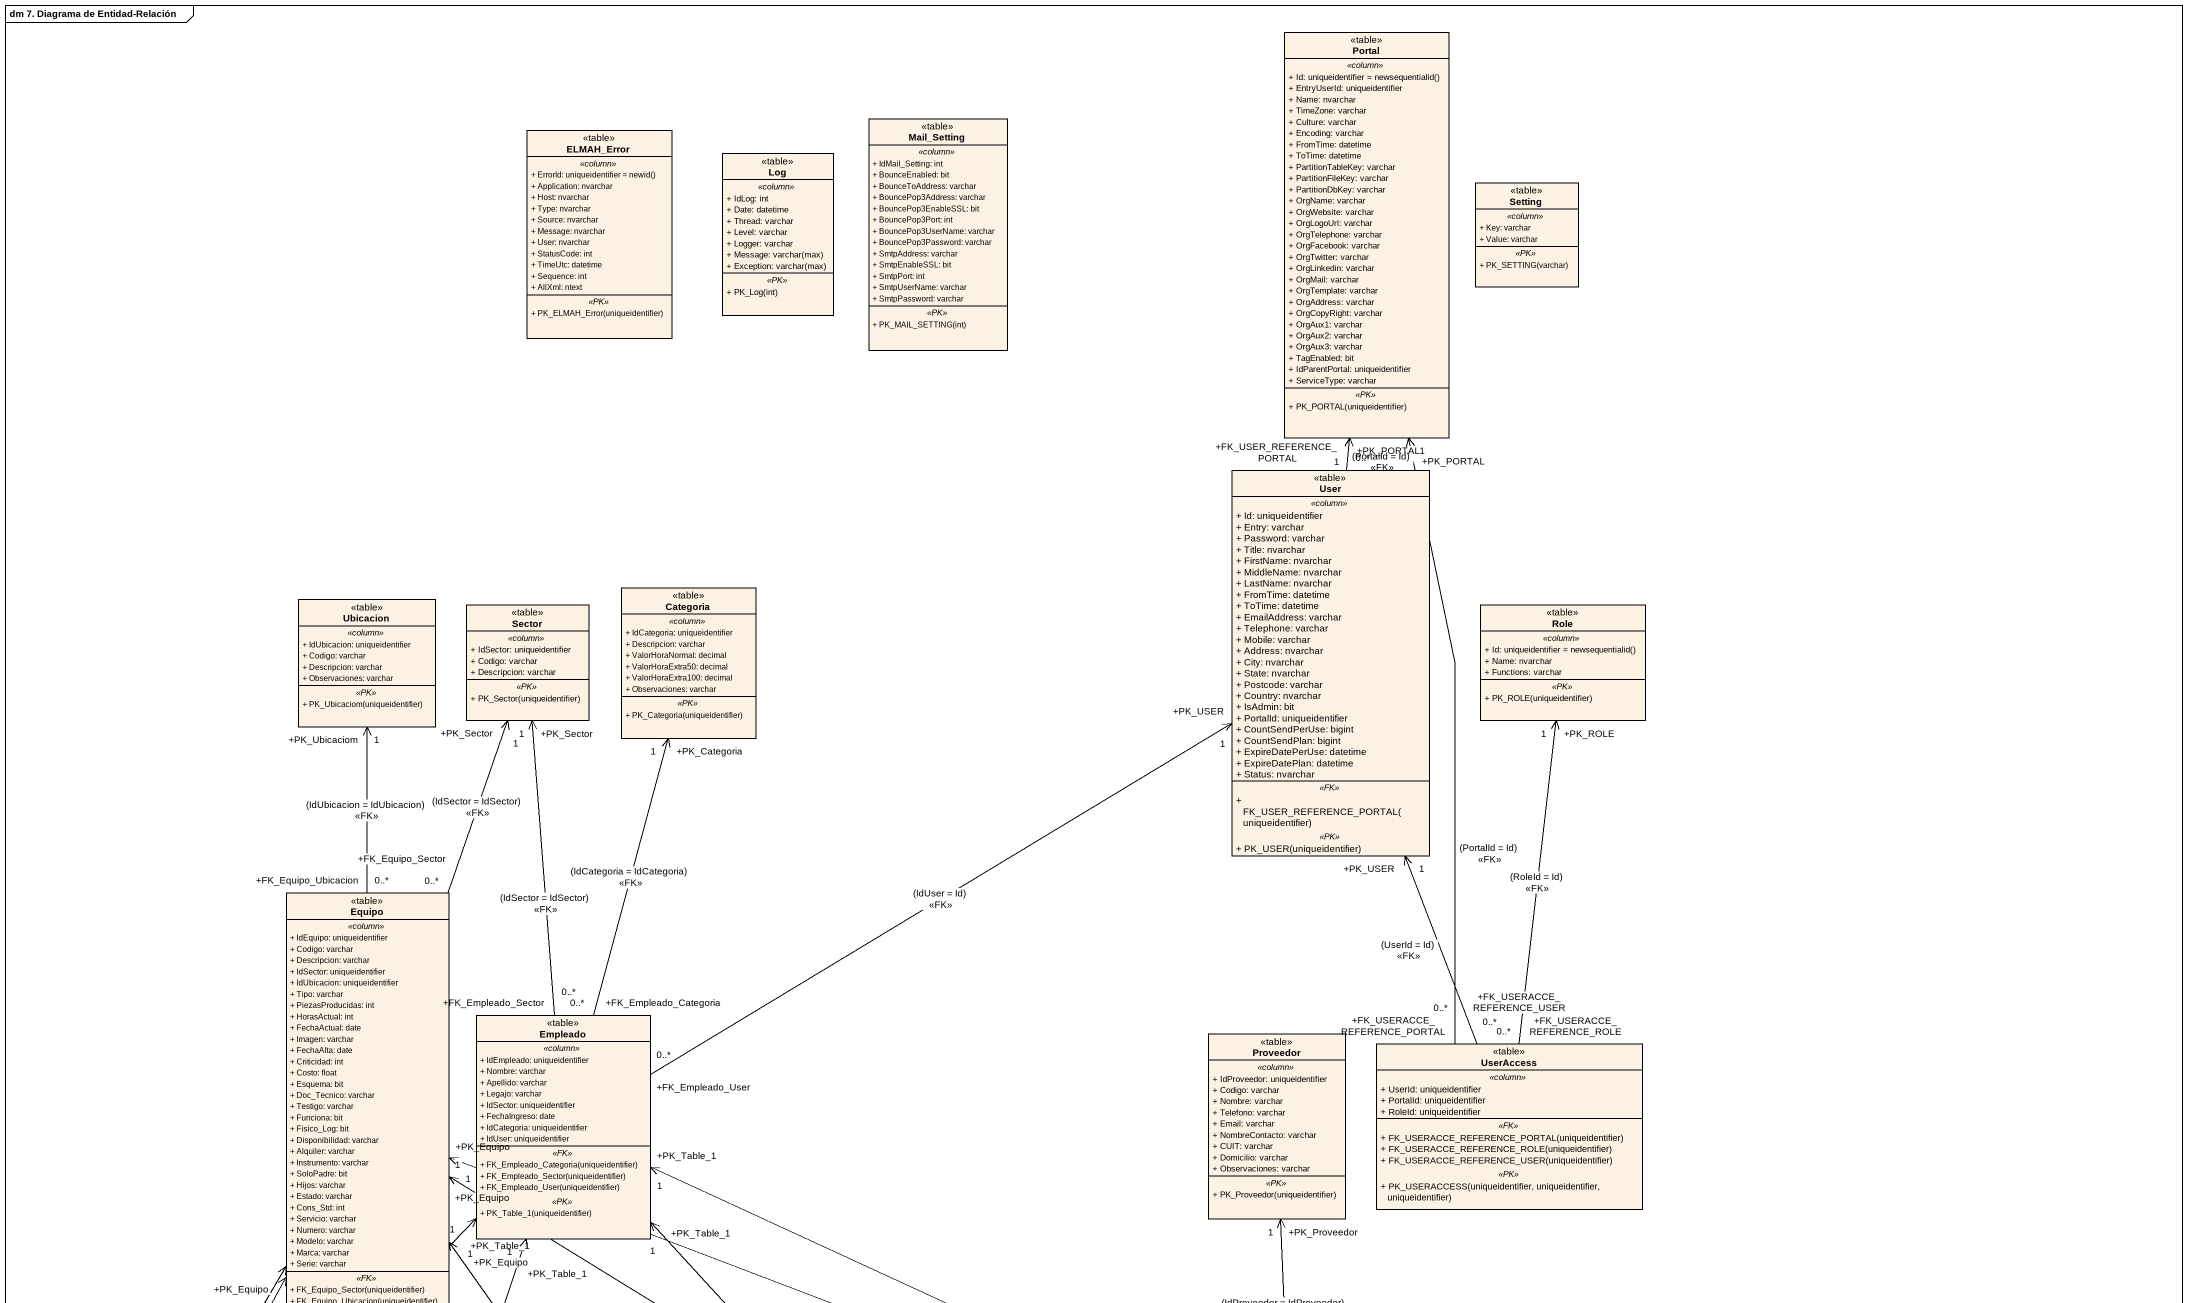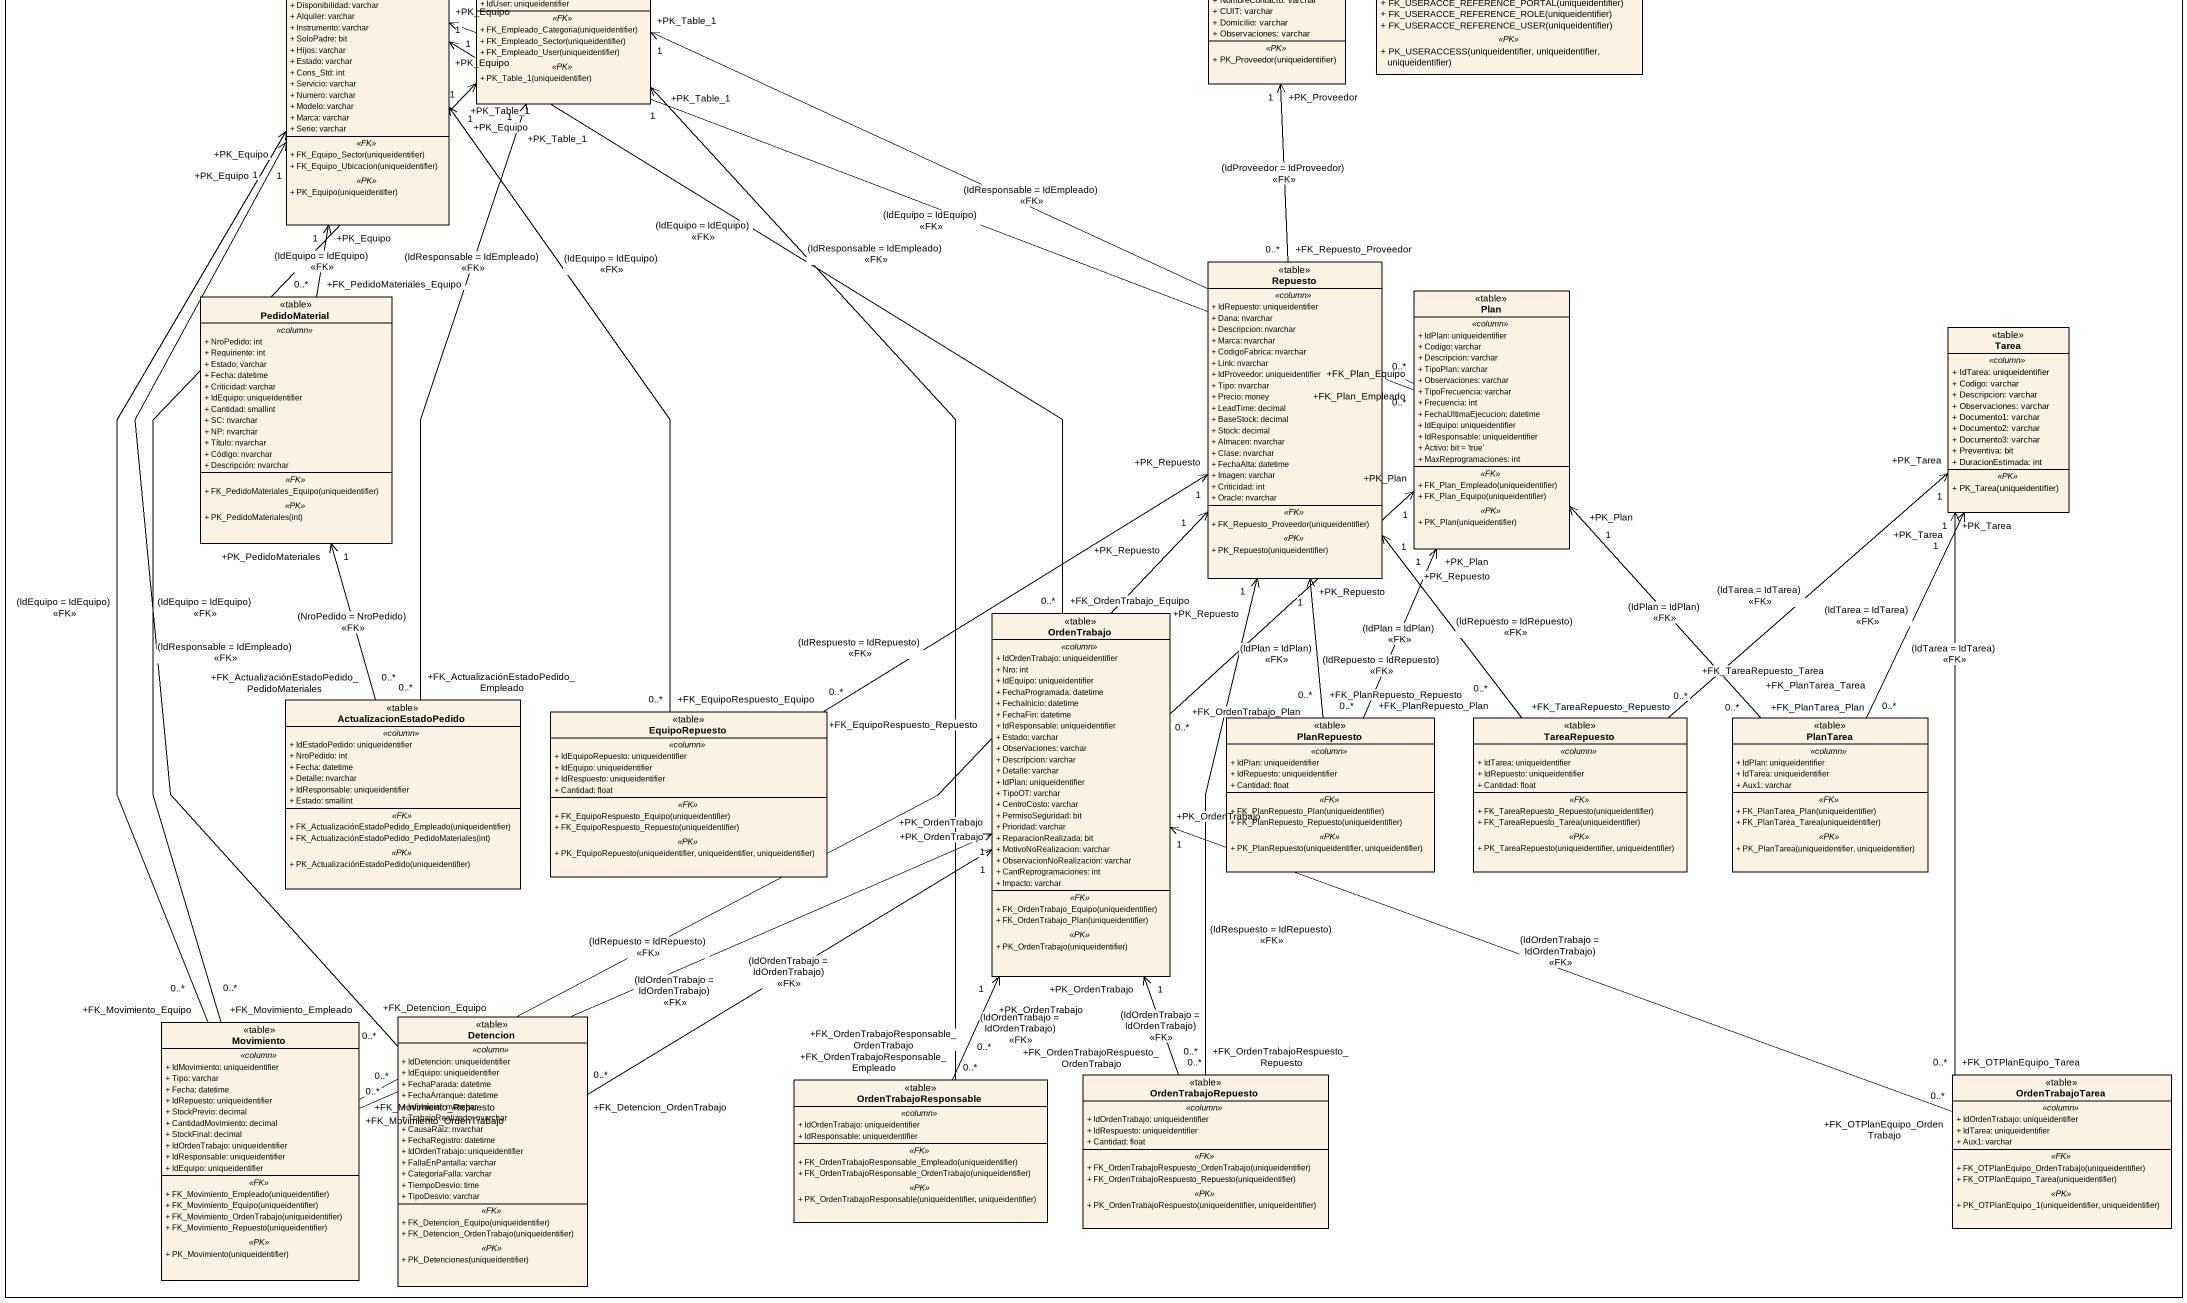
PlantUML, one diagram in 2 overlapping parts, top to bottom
@startuml
mainframe dm 7. Diagrama de Entidad-Relación
hide circle
hide empty members
skinparam classAttributeIconSize 0
class Portal <<table>> {
  .. <<column>> ..
  {field} + Id: uniqueidentifier = newsequentialid()
  + EntryUserId: uniqueidentifier
  + Name: nvarchar
  + TimeZone: varchar
  + Culture: varchar
  + Encoding: varchar
  + FromTime: datetime
  + ToTime: datetime
  + PartitionTableKey: varchar
  + PartitionFileKey: varchar
  + PartitionDbKey: varchar
  + OrgName: varchar
  + OrgWebsite: varchar
  + OrgLogoUrl: varchar
  + OrgTelephone: varchar
  + OrgFacebook: varchar
  + OrgTwitter: varchar
  + OrgLinkedin: varchar
  + OrgMail: varchar
  + OrgTemplate: varchar
  + OrgAddress: varchar
  + OrgCopyRight: varchar
  + OrgAux1: varchar
  + OrgAux2: varchar
  + OrgAux3: varchar
  + TagEnabled: bit
  + IdParentPortal: uniqueidentifier
  + ServiceType: varchar
  .. <<PK>> ..
  + PK_PORTAL(uniqueidentifier)
}
class ELMAH_Error <<table>> {
  .. <<column>> ..
  {field} + ErrorId: uniqueidentifier = newid()
  + Application: nvarchar
  + Host: nvarchar
  + Type: nvarchar
  + Source: nvarchar
  + Message: nvarchar
  + User: nvarchar
  + StatusCode: int
  + TimeUtc: datetime
  + Sequence: int
  + AllXml: ntext
  .. <<PK>> ..
  + PK_ELMAH_Error(uniqueidentifier)
}
class Mail_Setting <<table>> {
  .. <<column>> ..
  + IdMail_Setting: int
  + BounceEnabled: bit
  + BounceToAddress: varchar
  + BouncePop3Address: varchar
  + BouncePop3EnableSSL: bit
  + BouncePop3Port: int
  + BouncePop3UserName: varchar
  + BouncePop3Password: varchar
  + SmtpAddress: varchar
  + SmtpEnableSSL: bit
  + SmtpPort: int
  + SmtpUserName: varchar
  + SmtpPassword: varchar
  .. <<PK>> ..
  + PK_MAIL_SETTING(int)
}
class Log <<table>> {
  .. <<column>> ..
  + IdLog: int
  + Date: datetime
  + Thread: varchar
  + Level: varchar
  + Logger: varchar
  {field} + Message: varchar(max)
  {field} + Exception: varchar(max)
  .. <<PK>> ..
  + PK_Log(int)
}
class Setting <<table>> {
  .. <<column>> ..
  + Key: varchar
  + Value: varchar
  .. <<PK>> ..
  + PK_SETTING(varchar)
}
class User <<table>> {
  .. <<column>> ..
  + Id: uniqueidentifier
  + Entry: varchar
  + Password: varchar
  + Title: nvarchar
  + FirstName: nvarchar
  + MiddleName: nvarchar
  + LastName: nvarchar
  + FromTime: datetime
  + ToTime: datetime
  + EmailAddress: varchar
  + Telephone: varchar
  + Mobile: varchar
  + Address: nvarchar
  + City: nvarchar
  + State: nvarchar
  + Postcode: varchar
  + Country: nvarchar
  + IsAdmin: bit
  + PortalId: uniqueidentifier
  + CountSendPerUse: bigint
  + CountSendPlan: bigint
  + ExpireDatePerUse: datetime
  + ExpireDatePlan: datetime
  + Status: nvarchar
  .. <<FK>> ..
  + FK_USER_REFERENCE_PORTAL(uniqueidentifier)
  .. <<PK>> ..
  + PK_USER(uniqueidentifier)
}
class Ubicacion <<table>> {
  .. <<column>> ..
  + IdUbicacion: uniqueidentifier
  + Codigo: varchar
  + Descripcion: varchar
  + Observaciones: varchar
  .. <<PK>> ..
  + PK_Ubicaciom(uniqueidentifier)
}
class Sector <<table>> {
  .. <<column>> ..
  + IdSector: uniqueidentifier
  + Codigo: varchar
  + Descripcion: varchar
  .. <<PK>> ..
  + PK_Sector(uniqueidentifier)
}
class Categoria <<table>> {
  .. <<column>> ..
  + IdCategoria: uniqueidentifier
  + Descripcion: varchar
  + ValorHoraNormal: decimal
  + ValorHoraExtra50: decimal
  + ValorHoraExtra100: decimal
  + Observaciones: varchar
  .. <<PK>> ..
  + PK_Categoria(uniqueidentifier)
}
class Role <<table>> {
  .. <<column>> ..
  {field} + Id: uniqueidentifier = newsequentialid()
  + Name: nvarchar
  + Functions: varchar
  .. <<PK>> ..
  + PK_ROLE(uniqueidentifier)
}
class Equipo <<table>> {
  .. <<column>> ..
  + IdEquipo: uniqueidentifier
  + Codigo: varchar
  + Descripcion: varchar
  + IdSector: uniqueidentifier
  + IdUbicacion: uniqueidentifier
  + Tipo: varchar
  + PiezasProducidas: int
  + HorasActual: int
  + FechaActual: date
  + Imagen: varchar
  + FechaAlta: date
  + Criticidad: int
  + Costo: float
  + Esquema: bit
  + Doc_Tecnico: varchar
  + Testigo: varchar
  + Funciona: bit
  + Fisico_Log: bit
  + Disponibilidad: varchar
  + Alquiler: varchar
  + Instrumento: varchar
  + SoloPadre: bit
  + Hijos: varchar
  + Estado: varchar
  + Cons_Std: int
  + Servicio: varchar
  + Numero: varchar
  + Modelo: varchar
  + Marca: varchar
  + Serie: varchar
  .. <<FK>> ..
  + FK_Equipo_Sector(uniqueidentifier)
  + FK_Equipo_Ubicacion(uniqueidentifier)
  .. <<PK>> ..
  + PK_Equipo(uniqueidentifier)
}
class Empleado <<table>> {
  .. <<column>> ..
  + IdEmpleado: uniqueidentifier
  + Nombre: varchar
  + Apellido: varchar
  + Legajo: varchar
  + IdSector: uniqueidentifier
  + FechaIngreso: date
  + IdCategoria: uniqueidentifier
  + IdUser: uniqueidentifier
  .. <<FK>> ..
  + FK_Empleado_Categoria(uniqueidentifier)
  + FK_Empleado_Sector(uniqueidentifier)
  + FK_Empleado_User(uniqueidentifier)
  .. <<PK>> ..
  + PK_Table_1(uniqueidentifier)
}
class Proveedor <<table>> {
  .. <<column>> ..
  + IdProveedor: uniqueidentifier
  + Codigo: varchar
  + Nombre: varchar
  + Telefono: varchar
  + Email: varchar
  + NombreContacto: varchar
  + CUIT: varchar
  + Domicilio: varchar
  + Observaciones: varchar
  .. <<PK>> ..
  + PK_Proveedor(uniqueidentifier)
}
class UserAccess <<table>> {
  .. <<column>> ..
  + UserId: uniqueidentifier
  + PortalId: uniqueidentifier
  + RoleId: uniqueidentifier
  .. <<FK>> ..
  + FK_USERACCE_REFERENCE_PORTAL(uniqueidentifier)
  + FK_USERACCE_REFERENCE_ROLE(uniqueidentifier)
  + FK_USERACCE_REFERENCE_USER(uniqueidentifier)
  .. <<PK>> ..
  + PK_USERACCESS(uniqueidentifier, uniqueidentifier, uniqueidentifier)
}
class Repuesto <<table>> {
  .. <<column>> ..
  + IdRepuesto: uniqueidentifier
  + Dana: nvarchar
  + Descripcion: nvarchar
  + Marca: nvarchar
  + CodigoFabrica: nvarchar
  + Link: nvarchar
  + IdProveedor: uniqueidentifier
  + Tipo: nvarchar
  + Precio: money
  + LeadTime: decimal
  + BaseStock: decimal
  + Stock: decimal
  + Almacen: nvarchar
  + Clase: nvarchar
  + FechaAlta: datetime
  + Imagen: varchar
  + Criticidad: int
  + Oracle: nvarchar
  .. <<FK>> ..
  + FK_Repuesto_Proveedor(uniqueidentifier)
  .. <<PK>> ..
  + PK_Repuesto(uniqueidentifier)
}
class Plan <<table>> {
  .. <<column>> ..
  + IdPlan: uniqueidentifier
  + Codigo: varchar
  + Descripcion: varchar
  + TipoPlan: varchar
  + Observaciones: varchar
  + TipoFrecuencia: varchar
  + Frecuencia: int
  + FechaUltimaEjecucion: datetime
  + IdEquipo: uniqueidentifier
  + IdResponsable: uniqueidentifier
  + Activo: bit = 'true'
  + MaxReprogramaciones: int
  .. <<FK>> ..
  + FK_Plan_Empleado(uniqueidentifier)
  + FK_Plan_Equipo(uniqueidentifier)
  .. <<PK>> ..
  + PK_Plan(uniqueidentifier)
}
class PedidoMaterial <<table>> {
  .. <<column>> ..
  + NroPedido: int
  + Requiriente: int
  + Estado: varchar
  + Fecha: datetime
  + Criticidad: varchar
  + IdEquipo: uniqueidentifier
  + Cantidad: smallint
  + SC: nvarchar
  + NP: nvarchar
  + Título: nvarchar
  + Código: nvarchar
  + Descripción: nvarchar
  .. <<FK>> ..
  + FK_PedidoMateriales_Equipo(uniqueidentifier)
  .. <<PK>> ..
  + PK_PedidoMateriales(int)
}
class Tarea <<table>> {
  .. <<column>> ..
  + IdTarea: uniqueidentifier
  + Codigo: varchar
  + Descripcion: varchar
  + Observaciones: varchar
  + Documento1: varchar
  + Documento2: varchar
  + Documento3: varchar
  + Preventiva: bit
  + DuracionEstimada: int
  .. <<PK>> ..
  + PK_Tarea(uniqueidentifier)
}
class OrdenTrabajo <<table>> {
  .. <<column>> ..
  + IdOrdenTrabajo: uniqueidentifier
  + Nro: int
  + IdEquipo: uniqueidentifier
  + FechaProgramada: datetime
  + FechaInicio: datetime
  + FechaFin: datetime
  + IdResponsable: uniqueidentifier
  + Estado: varchar
  + Observaciones: varchar
  + Descripcion: varchar
  + Detalle: varchar
  + IdPlan: uniqueidentifier
  + TipoOT: varchar
  + CentroCosto: varchar
  + PermisoSeguridad: bit
  + Prioridad: varchar
  + ReparacionRealizada: bit
  + MotivoNoRealizacion: varchar
  + ObservacionNoRealizacion: varchar
  + CantReprogramaciones: int
  + Impacto: varchar
  .. <<FK>> ..
  + FK_OrdenTrabajo_Equipo(uniqueidentifier)
  + FK_OrdenTrabajo_Plan(uniqueidentifier)
  .. <<PK>> ..
  + PK_OrdenTrabajo(uniqueidentifier)
}
class ActualizacionEstadoPedido <<table>> {
  .. <<column>> ..
  + IdEstadoPedido: uniqueidentifier
  + NroPedido: int
  + Fecha: datetime
  + Detalle: nvarchar
  + IdResponsable: uniqueidentifier
  + Estado: smallint
  .. <<FK>> ..
  + FK_ActualizaciónEstadoPedido_Empleado(uniqueidentifier)
  + FK_ActualizaciónEstadoPedido_PedidoMateriales(int)
  .. <<PK>> ..
  + PK_ActualizaciónEstadoPedido(uniqueidentifier)
}
class EquipoRepuesto <<table>> {
  .. <<column>> ..
  + IdEquipoRepuesto: uniqueidentifier
  + IdEquipo: uniqueidentifier
  + IdRespuesto: uniqueidentifier
  + Cantidad: float
  .. <<FK>> ..
  + FK_EquipoRespuesto_Equipo(uniqueidentifier)
  + FK_EquipoRespuesto_Repuesto(uniqueidentifier)
  .. <<PK>> ..
  + PK_EquipoRepuesto(uniqueidentifier, uniqueidentifier, uniqueidentifier)
}
class PlanRepuesto <<table>> {
  .. <<column>> ..
  + IdPlan: uniqueidentifier
  + IdRepuesto: uniqueidentifier
  + Cantidad: float
  .. <<FK>> ..
  + FK_PlanRepuesto_Plan(uniqueidentifier)
  + FK_PlanRepuesto_Repuesto(uniqueidentifier)
  .. <<PK>> ..
  + PK_PlanRepuesto(uniqueidentifier, uniqueidentifier)
}
class TareaRepuesto <<table>> {
  .. <<column>> ..
  + IdTarea: uniqueidentifier
  + IdRepuesto: uniqueidentifier
  + Cantidad: float
  .. <<FK>> ..
  + FK_TareaRepuesto_Repuesto(uniqueidentifier)
  + FK_TareaRepuesto_Tarea(uniqueidentifier)
  .. <<PK>> ..
  + PK_TareaRepuesto(uniqueidentifier, uniqueidentifier)
}
class PlanTarea <<table>> {
  .. <<column>> ..
  + IdPlan: uniqueidentifier
  + IdTarea: uniqueidentifier
  + Aux1: varchar
  .. <<FK>> ..
  + FK_PlanTarea_Plan(uniqueidentifier)
  + FK_PlanTarea_Tarea(uniqueidentifier)
  .. <<PK>> ..
  + PK_PlanTarea(uniqueidentifier, uniqueidentifier)
}
class Movimiento <<table>> {
  .. <<column>> ..
  + IdMovimiento: uniqueidentifier
  + Tipo: varchar
  + Fecha: datetime
  + IdRepuesto: uniqueidentifier
  + StockPrevio: decimal
  + CantidadMovimiento: decimal
  + StockFinal: decimal
  + IdOrdenTrabajo: uniqueidentifier
  + IdResponsable: uniqueidentifier
  + IdEquipo: uniqueidentifier
  .. <<FK>> ..
  + FK_Movimiento_Empleado(uniqueidentifier)
  + FK_Movimiento_Equipo(uniqueidentifier)
  + FK_Movimiento_OrdenTrabajo(uniqueidentifier)
  + FK_Movimiento_Repuesto(uniqueidentifier)
  .. <<PK>> ..
  + PK_Movimiento(uniqueidentifier)
}
class Detencion <<table>> {
  .. <<column>> ..
  + IdDetencion: uniqueidentifier
  + IdEquipo: uniqueidentifier
  + FechaParada: datetime
  + FechaArranque: datetime
  + InfoInicial: nvarchar
  + TrabajoRealizado: nvarchar
  + CausaRaiz: nvarchar
  + FechaRegistro: datetime
  + IdOrdenTrabajo: uniqueidentifier
  + FallaEnPantalla: varchar
  + CategoriaFalla: varchar
  + TiempoDesvio: time
  + TipoDesvio: varchar
  .. <<FK>> ..
  + FK_Detencion_Equipo(uniqueidentifier)
  + FK_Detencion_OrdenTrabajo(uniqueidentifier)
  .. <<PK>> ..
  + PK_Detenciones(uniqueidentifier)
}
class OrdenTrabajoResponsable <<table>> {
  .. <<column>> ..
  + IdOrdenTrabajo: uniqueidentifier
  + IdResponsable: uniqueidentifier
  .. <<FK>> ..
  + FK_OrdenTrabajoResponsable_Empleado(uniqueidentifier)
  + FK_OrdenTrabajoResponsable_OrdenTrabajo(uniqueidentifier)
  .. <<PK>> ..
  + PK_OrdenTrabajoResponsable(uniqueidentifier, uniqueidentifier)
}
class OrdenTrabajoRepuesto <<table>> {
  .. <<column>> ..
  + IdOrdenTrabajo: uniqueidentifier
  + IdRespuesto: uniqueidentifier
  + Cantidad: float
  .. <<FK>> ..
  + FK_OrdenTrabajoRespuesto_OrdenTrabajo(uniqueidentifier)
  + FK_OrdenTrabajoRespuesto_Repuesto(uniqueidentifier)
  .. <<PK>> ..
  + PK_OrdenTrabajoRespuesto(uniqueidentifier, uniqueidentifier)
}
class OrdenTrabajoTarea <<table>> {
  .. <<column>> ..
  + IdOrdenTrabajo: uniqueidentifier
  + IdTarea: uniqueidentifier
  + Aux1: varchar
  .. <<FK>> ..
  + FK_OTPlanEquipo_OrdenTrabajo(uniqueidentifier)
  + FK_OTPlanEquipo_Tarea(uniqueidentifier)
  .. <<PK>> ..
  + PK_OTPlanEquipo_1(uniqueidentifier, uniqueidentifier)
}
User "+FK_USER_REFERENCE_PORTAL\n0..*" -up-> "+PK_PORTAL\n1" Portal : (PortalId = Id)\n<<FK>>
Equipo "+FK_Equipo_Ubicacion\n0..*" -up-> "+PK_Ubicaciom\n1" Ubicacion : (IdUbicacion = IdUbicacion)\n<<FK>>
Equipo "+FK_Equipo_Sector\n0..*" -up-> "+PK_Sector\n1" Sector : (IdSector = IdSector)\n<<FK>>
Empleado "+FK_Empleado_User\n0..*" -up-> "+PK_USER\n1" User : (IdUser = Id)\n<<FK>>
Empleado "+FK_Empleado_Sector\n0..*" -up-> "+PK_Sector\n1" Sector : (IdSector = IdSector)\n<<FK>>
Empleado "+FK_Empleado_Categoria\n0..*" -up-> "+PK_Categoria\n1" Categoria : (IdCategoria = IdCategoria)\n<<FK>>
UserAccess "+FK_USERACCE_REFERENCE_PORTAL\n0..*" -up-> "+PK_PORTAL\n1" Portal : (PortalId = Id)\n<<FK>>
UserAccess "+FK_USERACCE_REFERENCE_USER\n0..*" -up-> "+PK_USER\n1" User : (UserId = Id)\n<<FK>>
UserAccess "+FK_USERACCE_REFERENCE_ROLE\n0..*" -up-> "+PK_ROLE\n1" Role : (RoleId = Id)\n<<FK>>
Repuesto "+FK_Repuesto_Proveedor\n0..*" -up-> "+PK_Proveedor\n1" Proveedor : (IdProveedor = IdProveedor)\n<<FK>>
Plan "+FK_Plan_Equipo\n0..*" -left-> "+PK_Equipo\n1" Equipo : (IdEquipo = IdEquipo)\n<<FK>>
Plan "+FK_Plan_Empleado\n0..*" -left-> "+PK_Table_1\n1" Empleado : (IdResponsable = IdEmpleado)\n<<FK>>
PedidoMaterial "+FK_PedidoMateriales_Equipo\n0..*" -up-> "+PK_Equipo\n1" Equipo : (IdEquipo = IdEquipo)\n<<FK>>
OrdenTrabajo "+FK_OrdenTrabajo_Equipo\n0..*" -up-> "+PK_Equipo\n1" Equipo : (IdEquipo = IdEquipo)\n<<FK>>
OrdenTrabajo "+FK_OrdenTrabajo_Plan\n0..*" -up-> "+PK_Plan\n1" Plan : (IdPlan = IdPlan)\n<<FK>>
ActualizacionEstadoPedido "+FK_ActualizaciónEstadoPedido_Empleado\n0..*" -up-> "+PK_Table_1\n1" Empleado : (IdResponsable = IdEmpleado)\n<<FK>>
ActualizacionEstadoPedido "+FK_ActualizaciónEstadoPedido_PedidoMateriales\n0..*" -up-> "+PK_PedidoMateriales\n1" PedidoMaterial : (NroPedido = NroPedido)\n<<FK>>
EquipoRepuesto "+FK_EquipoRespuesto_Equipo\n0..*" -up-> "+PK_Equipo\n1" Equipo : (IdEquipo = IdEquipo)\n<<FK>>
EquipoRepuesto "+FK_EquipoRespuesto_Repuesto\n0..*" -up-> "+PK_Repuesto\n1" Repuesto : (IdRespuesto = IdRepuesto)\n<<FK>>
PlanRepuesto "+FK_PlanRepuesto_Repuesto\n0..*" -up-> "+PK_Repuesto\n1" Repuesto : (IdRepuesto = IdRepuesto)\n<<FK>>
PlanRepuesto "+FK_PlanRepuesto_Plan\n0..*" -up-> "+PK_Plan\n1" Plan : (IdPlan = IdPlan)\n<<FK>>
TareaRepuesto "+FK_TareaRepuesto_Repuesto\n0..*" -up-> "+PK_Repuesto\n1" Repuesto : (IdRepuesto = IdRepuesto)\n<<FK>>
TareaRepuesto "+FK_TareaRepuesto_Tarea\n0..*" -up-> "+PK_Tarea\n1" Tarea : (IdTarea = IdTarea)\n<<FK>>
PlanTarea "+FK_PlanTarea_Plan\n0..*" -up-> "+PK_Plan\n1" Plan : (IdPlan = IdPlan)\n<<FK>>
PlanTarea "+FK_PlanTarea_Tarea\n0..*" -up-> "+PK_Tarea\n1" Tarea : (IdTarea = IdTarea)\n<<FK>>
Movimiento "+FK_Movimiento_Equipo\n0..*" -up-> "+PK_Equipo\n1" Equipo : (IdEquipo = IdEquipo)\n<<FK>>
Movimiento "+FK_Movimiento_Empleado\n0..*" -up-> "+PK_Table_1\n1" Empleado : (IdResponsable = IdEmpleado)\n<<FK>>
Movimiento "+FK_Movimiento_Repuesto\n0..*" -up-> "+PK_Repuesto\n1" Repuesto : (IdRepuesto = IdRepuesto)\n<<FK>>
Movimiento "+FK_Movimiento_OrdenTrabajo\n0..*" -right-> "+PK_OrdenTrabajo\n1" OrdenTrabajo : (IdOrdenTrabajo = IdOrdenTrabajo)\n<<FK>>
Detencion "+FK_Detencion_Equipo\n0..*" -up-> "+PK_Equipo\n1" Equipo : (IdEquipo = IdEquipo)\n<<FK>>
Detencion "+FK_Detencion_OrdenTrabajo\n0..*" -up-> "+PK_OrdenTrabajo\n1" OrdenTrabajo : (IdOrdenTrabajo = IdOrdenTrabajo)\n<<FK>>
OrdenTrabajoResponsable "+FK_OrdenTrabajoResponsable_Empleado\n0..*" -up-> "+PK_Table_1\n1" Empleado : (IdResponsable = IdEmpleado)\n<<FK>>
OrdenTrabajoResponsable "+FK_OrdenTrabajoResponsable_OrdenTrabajo\n0..*" -up-> "+PK_OrdenTrabajo\n1" OrdenTrabajo : (IdOrdenTrabajo = IdOrdenTrabajo)\n<<FK>>
OrdenTrabajoRepuesto "+FK_OrdenTrabajoRespuesto_Repuesto\n0..*" -up-> "+PK_Repuesto\n1" Repuesto : (IdRespuesto = IdRepuesto)\n<<FK>>
OrdenTrabajoRepuesto "+FK_OrdenTrabajoRespuesto_OrdenTrabajo\n0..*" -up-> "+PK_OrdenTrabajo\n1" OrdenTrabajo : (IdOrdenTrabajo = IdOrdenTrabajo)\n<<FK>>
OrdenTrabajoTarea "+FK_OTPlanEquipo_Tarea\n0..*" -up-> "+PK_Tarea\n1" Tarea : (IdTarea = IdTarea)\n<<FK>>
OrdenTrabajoTarea "+FK_OTPlanEquipo_OrdenTrabajo\n0..*" -left-> "+PK_OrdenTrabajo\n1" OrdenTrabajo : (IdOrdenTrabajo = IdOrdenTrabajo)\n<<FK>>
@enduml
